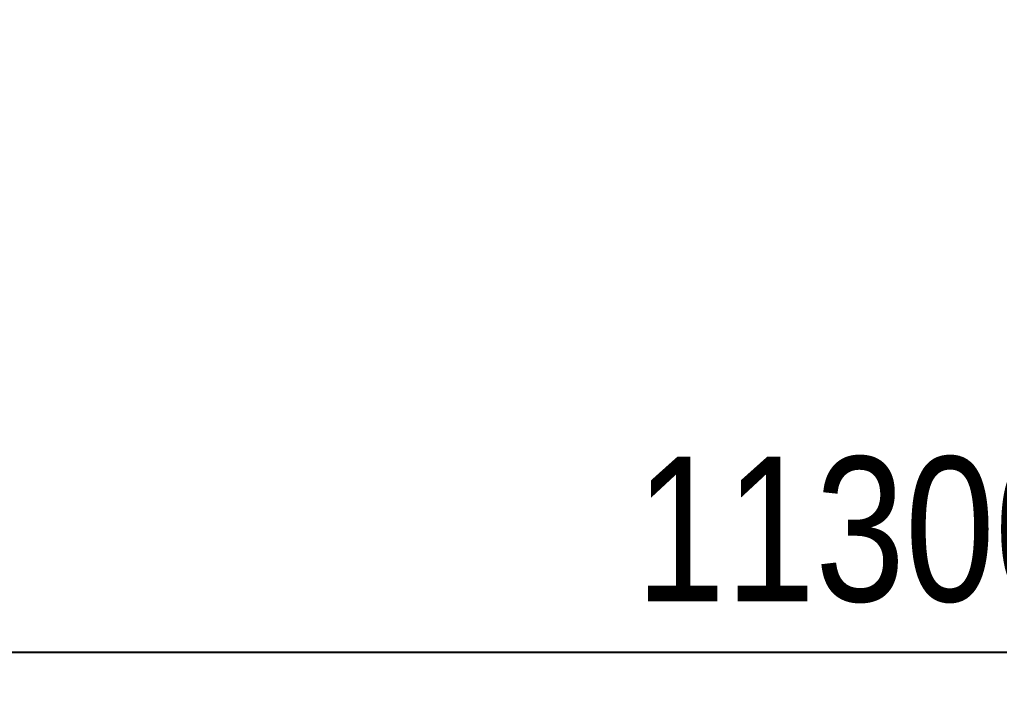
# Model space of a CAD drawing. Header units: millimetres. Extents: x -5785 to 6370, y -5702 to 4322.
# Drawn here: x -1786 to 248, y -5702 to -4290 of the extents above; entities that cross this region are included whole.
import ezdxf

# ---------------------------------------------------------------- set-up
doc = ezdxf.new("R2010")
doc.units = ezdxf.units.MM
doc.layers.add('DIKOM_РАЗМЕР_ЗОНА', color=7, linetype='Continuous')
doc.styles.add('style1', font='arial.ttf', dxfattribs={"width": 0.8})
doc.dimstyles.new('1-50', dxfattribs={"dimtxt": 300, "dimasz": 200, "dimexe": 100, "dimexo": 0, "dimgap": 100, "dimtad": 1, "dimtxsty": 'style1', "dimcen": 200, "dimclrd": 7, "dimclre": 7, "dimclrt": 7, "dimadec": 1, "dimazin": 2, "dimtfac": 1, "dimtmove": 0, "dimatfit": 2, "dimfxl": 0, "dimlwd": 25, "dimlwe": 18, "dimarcsym": 0})

# ---------------------------------------------------------------- blocks, each defined once
blk = doc.blocks.new('*D12')
at = {"layer": 'Defpoints', "color": 0, "transparency": 16777216}
for p in [(5537.6, 1304.2), (-5784.6, -573.4), (5537.6, -5602.2)]:
    blk.add_point(p, dxfattribs=at)
at = {"layer": 'DIKOM_РАЗМЕР_ЗОНА', "color": 7, "lineweight": 18, "transparency": 16777216}
for p, q in [((5537.6, 1304.2), (5537.6, -5702.2)), ((-5784.6, -573.4), (-5784.6, -5702.2))]:
    blk.add_line(p, q, dxfattribs=at)
at = {"layer": 'DIKOM_РАЗМЕР_ЗОНА', "color": 7, "lineweight": 25, "transparency": 16777216}
blk.add_line((-5584.6, -5602.2), (5337.6, -5602.2), dxfattribs=at)
at = {"layer": 'DIKOM_РАЗМЕР_ЗОНА', "color": 7, "transparency": 16777216}
for points in [[(-5584.6, -5568.9), (-5584.6, -5635.6), (-5784.6, -5602.2)], [(5337.6, -5568.9), (5337.6, -5635.6), (5537.6, -5602.2)]]:
    blk.add_solid(points, dxfattribs=at)
at = {"layer": 'DIKOM_РАЗМЕР_ЗОНА', "color": 7, "transparency": 16777216, "insert": (-41.5, -5349), "char_height": 300, "attachment_point": 5, "style": 'style1'}
blk.add_mtext('11300', dxfattribs=at)

msp = doc.modelspace()

# ---------------------------------------------------------------- dimensions: what is measured, and where the dimension line sits
at = {"layer": 'DIKOM_РАЗМЕР_ЗОНА'}
dim = msp.add_linear_dim(base=(5537.647, -5602.229), p1=(-5784.57, -573.415), p2=(5537.647, 1304.242), text='11300', dimstyle='1-50', dxfattribs=at)
dim.commit()
dim.dimension.update_dxf_attribs({"geometry": '*D12', "text_midpoint": (-41.466, -5602.229), "dimtype": 160})

doc.saveas('drawing.dxf')
